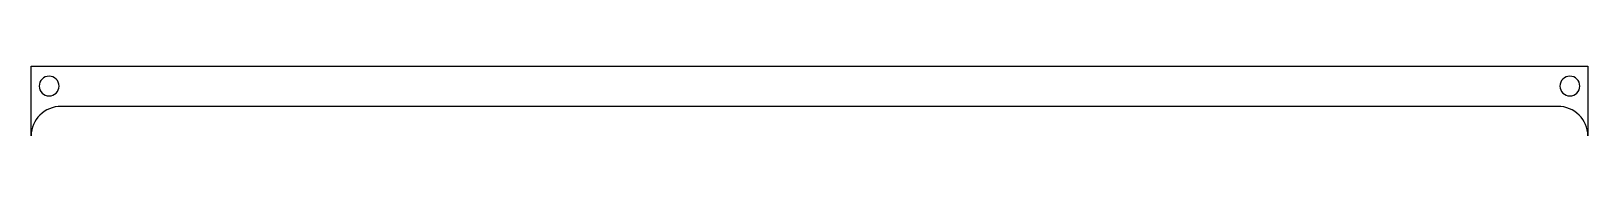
# Model space of a CAD drawing. Header units: millimetres. Extents: x 0 to 386, y 0 to 17.
import ezdxf

# ---------------------------------------------------------------- set-up
doc = ezdxf.new("R2010")
doc.units = ezdxf.units.MM
doc.layers.get('0').update_dxf_attribs({"linetype": 'CONTINUOUS'})

msp = doc.modelspace()

# ---------------------------------------------------------------- linework, layer by layer
at = {"color": 1}
for points in [[(0.045832, 17.311972), (386.053912, 17.311972), (386.053922, 0.000001)], [(0.045832, 0.000001), (0.045832, 17.311972)], [(378.630812, 7.316034), (7.468942, 7.316034)]]:
    msp.add_lwpolyline(points, dxfattribs=at)
for points in [[(2.046662, 12.358305)], [(379.137662, 12.358305)]]:
    msp.add_lwpolyline(points, close=True, dxfattribs=at)
for points in [[(4.504282, 14.815932), (3.146974, 14.815928), (2.046662, 13.715612), (2.046662, 12.358305)], [(2.046662, 12.358305), (2.046662, 11.000998), (3.146975, 9.900682), (4.504282, 9.900678)], [(6.242088, 14.096111), (5.781193, 14.557005), (5.156085, 14.815933), (4.504282, 14.815932)], [(6.961912, 12.358305), (6.961912, 13.010109), (6.702983, 13.635216), (6.242088, 14.096111)], [(6.242088, 10.620499), (6.702983, 11.081394), (6.961912, 11.706501), (6.961912, 12.358305)], [(379.857485, 14.096111), (379.39659, 13.635216), (379.137662, 13.010109), (379.137662, 12.358305)], [(379.137662, 12.358305), (379.137662, 11.706501), (379.39659, 11.081394), (379.857485, 10.620499)], [(381.595292, 14.815932), (380.943488, 14.815933), (380.31838, 14.557005), (379.857485, 14.096111)], [(383.333098, 14.096111), (382.872203, 14.557005), (382.247095, 14.815933), (381.595292, 14.815932)], [(384.052922, 12.358305), (384.052922, 13.010109), (383.793993, 13.635216), (383.333098, 14.096111)], [(383.333098, 10.620499), (383.793993, 11.081394), (384.052922, 11.706501), (384.052922, 12.358305)], [(4.504282, 9.900678), (5.156085, 9.900677), (5.781193, 10.159605), (6.242088, 10.620499)], [(379.857485, 10.620499), (380.31838, 10.159605), (380.943488, 9.900677), (381.595292, 9.900678)], [(381.595292, 9.900678), (382.247095, 9.900677), (382.872203, 10.159605), (383.333098, 10.620499)], [(7.468942, 7.316034), (3.356542, 7.316034), (0.045832, 4.053084), (0.045832, 0.000001)], [(386.053922, 0.000001), (386.053922, 4.053084), (382.743212, 7.316034), (378.630812, 7.316034)]]:
    msp.add_open_spline(points, degree=3, dxfattribs=at)

doc.saveas('drawing.dxf')
